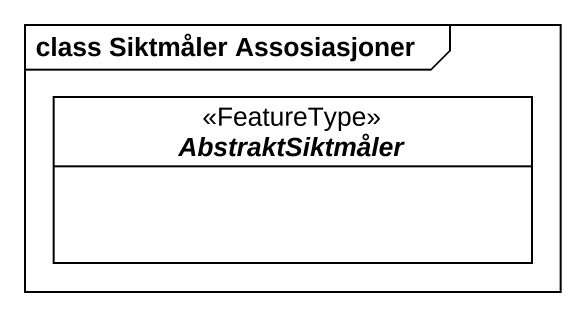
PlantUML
@startuml
mainframe class Siktmåler Assosiasjoner
hide circle
hide empty members
abstract class AbstraktSiktmåler <<FeatureType>>
@enduml
